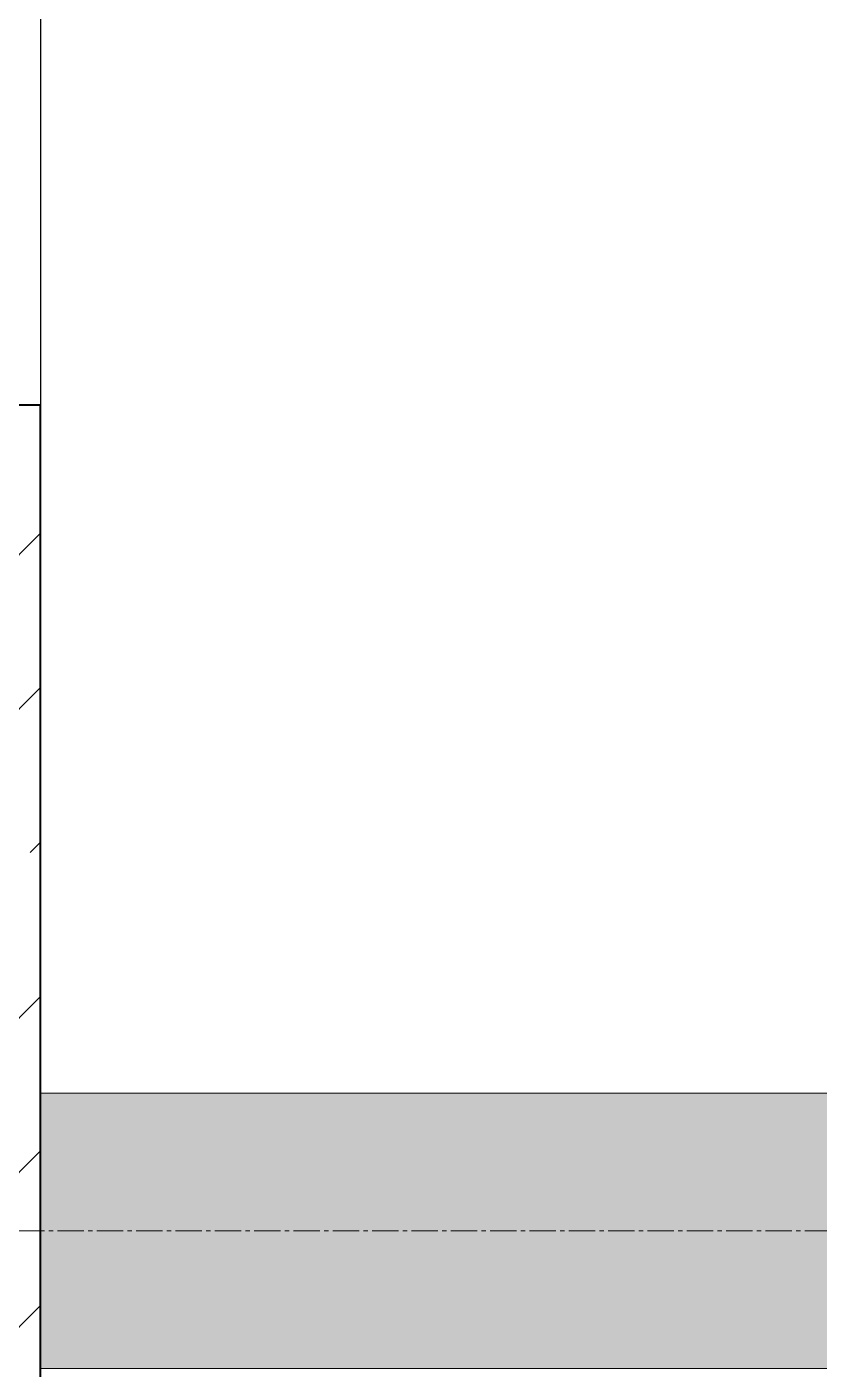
# Model space of a CAD drawing. Header units: millimetres. Extents: x -231292 to 573618, y -153144 to 564035.
# Drawn here: x 8993 to 9569, y -117146 to -116170 of the extents above; entities that cross this region are included whole.
import ezdxf

# ---------------------------------------------------------------- set-up
doc = ezdxf.new("R2010")
doc.units = ezdxf.units.MM
doc.linetypes.add('CENTER2', pattern=[28.575, 19.05, -3.175, 3.175, -3.175])
doc.linetypes.add('HIDDEN2', pattern=[4.7625, 3.175, -1.5875])
doc.layers.get('0').update_dxf_attribs({"color": 250})
for name, color, linetype, lineweight in [('АР_Колонны', 250, 'Continuous', 35), ('АР_Стены ЖБ', 250, 'Continuous', 35), ('АР_Стены ПЕНОблок', 250, 'Continuous', 20), ('АР_Штриховка', 250, 'Continuous', 0), ('РД_Оси_100', 250, 'Continuous', 0)]:
    doc.layers.add(name, color=color, linetype=linetype, lineweight=lineweight)

# ---------------------------------------------------------------- blocks, each defined once
blk = doc.blocks.new('оси_рен')
at = {"layer": 'РД_Оси_100', "color": 251, "linetype": 'CENTER2', "true_color": 0x636466}
blk.add_line((1225207.916, 167713.25), (1189697.958, 167713.25), dxfattribs=at)

msp = doc.modelspace()

# ---------------------------------------------------------------- hatches: boundary and pattern name
at = {"layer": 'АР_Штриховка', "linetype": 'Continuous', "lineweight": 5, "true_color": 0x000000}
h = msp.add_hatch(dxfattribs=at)
h.set_pattern_fill('ANSI35', color=18, scale=25, style=0)
h.set_pattern_definition([(45, (8883.46, -162345.28), (-112.2532, 112.2532), []), (45, (8995.71, -162345.28), (-112.2532, 112.2532), [198.4375, -39.6875, 0, -39.6875])])
h.paths.add_polyline_path([(8783.458, -117645.283), (9003.458, -117645.283), (9003.458, -116445.283), (8783.458, -116445.283)], flags=0)
at = {"layer": 'АР_Штриховка', "linetype": 'Continuous', "lineweight": 0, "true_color": 0x000000}
h = msp.add_hatch(dxfattribs=at)
h.set_pattern_fill('AR-CONC', color=18, angle=45, style=0)
h.set_pattern_definition([(95, (8883.46, -162345.28), (140.09465, 117.5534), [19.05, -209.55]), (40, (8883.46, -162345.28), (-160.01845, 110.1767), [15.24, -167.6406]), (145.45144, (8895.13, -162335.49), (-19.9238, 227.7301), [16.19, -178.09024]), (91.1842, (8847.54, -162309.36), (221.4102, 161.9534), [28.575, -314.325]), (141.63556, (8866, -162295.87), (-7.0866, 342.8268), [24.285, -267.1356]), (36.18415, (8847.54, -162309.36), (-7.0866, 342.8268), [22.86, -251.4597]), (66, (8874.48, -162300.38), (179.52, 34.89515), [19.05, -209.55]), (11, (8874.48, -162300.38), (-86.5399, 173.9412), [15.24, -167.64]), (116.45145, (8889.44, -162297.47), (92.98005, 208.83634), [16.19, -178.08994]), (82.5, (8883.46, -162345.28), (-57.60547, 61.97341), [0, -165.608, 0, -170.18, 0, -168.275]), (52.5, (8883.46, -162345.28), (-23.58973, 118.087), [0, -97.028, 0, -161.798, 0, -64.135]), (12.5, (8843.406, -162385.335), (99.92786, 91.8262), [0, -63.5, 0, -198.12, 0, -262.89]), (2.5, (8825.45, -162403.3), (86.7639, 122.7224), [0, -82.55, 0, -131.572, 0, -186.69])])
h.paths.add_polyline_path([(9003.458, -116945.283), (9003.458, -117145.283), (16573.458, -117145.283), (16573.458, -116945.283)], flags=0)

# ---------------------------------------------------------------- linework, layer by layer
msp.add_lwpolyline([(16573.458, -98570.283), (9003.458, -98570.283), (9003.458, -135535.288), (16573.458, -135535.288)], close=True)
at = {"layer": 'АР_Колонны', "color": 18, "linetype": 'HIDDEN2', "lineweight": 25, "true_color": 0x000000}
for p, q in [((8783.458, -116445.283), (9003.458, -116445.283)), ((9003.458, -116445.283), (9003.458, -117645.283))]:
    msp.add_line(p, q, dxfattribs=at)
at = {"layer": 'АР_Колонны', "color": 18, "linetype": 'Continuous', "lineweight": 30, "true_color": 0x000000}
for p, q in [((9003.458, -116445.283), (8783.458, -116445.283)), ((9003.458, -117645.283), (9003.458, -116445.283))]:
    msp.add_line(p, q, dxfattribs=at)
at = {"layer": 'АР_Стены ЖБ', "color": 18, "linetype": 'Continuous', "lineweight": 40, "true_color": 0x000000}
for p, q in [((9003.458, -116445.283), (8783.458, -116445.283)), ((9003.458, -117645.283), (9003.458, -116445.283))]:
    msp.add_line(p, q, dxfattribs=at)
at = {"layer": 'АР_Стены ПЕНОблок', "color": 18, "linetype": 'Continuous', "lineweight": 20, "true_color": 0x000000}
for p, q in [((9003.458, -116945.283), (9003.458, -117145.283)), ((16573.458, -116945.283), (9003.458, -116945.283)), ((9003.458, -117145.283), (16573.458, -117145.283))]:
    msp.add_line(p, q, dxfattribs=at)

# ---------------------------------------------------------------- block references
at = {"rotation": 359.999868838025}
msp.add_blockref('оси_рен', (-1186769.82, -284755.728), dxfattribs=at)

doc.saveas('drawing.dxf')
